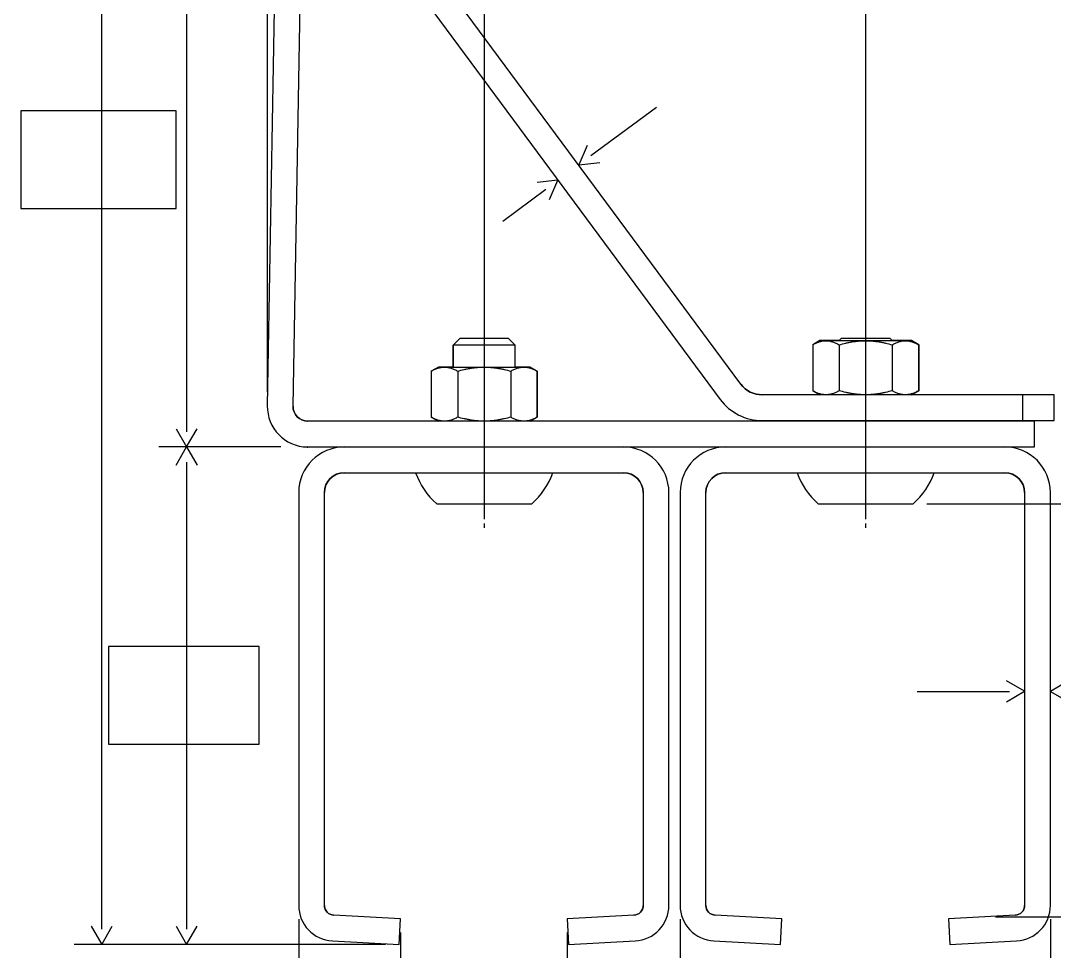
# Model space of a CAD drawing. Extents: x 36 to 576, y 36 to 756.
# Drawn here: x 134.6 to 379.4, y 306.4 to 526.8 of the extents above; entities that cross this region are included whole.
import ezdxf

# ---------------------------------------------------------------- set-up
doc = ezdxf.new("R2010")
doc.units = 0
doc.layers.add('51h-51hbc-double-box-rail-bracket_techdrawing', color=7, linetype='CONTINUOUS')

msp = doc.modelspace()

# ---------------------------------------------------------------- linework, layer by layer
at = {"layer": '51h-51hbc-double-box-rail-bracket_techdrawing', "color": 1}
for points in [[(193.013995, 438.887989), (193.013995, 683.583983)], [(244.374994, 632.471984), (244.374994, 408.73799)], [(334.708992, 629.200984), (334.708992, 408.74099)], [(199.110995, 435.525989), (202.352995, 621.566984), (202.388995, 623.447984), (196.295995, 623.556984), (193.010995, 435.633989)], [(196.295995, 623.556984), (193.010995, 435.634989)], [(199.110995, 435.525989), (202.352995, 621.566984), (202.388995, 623.447984)], [(153.766996, 619.968985), (153.766996, 311.636992)], [(173.866996, 619.968985), (173.866996, 429.439989)], [(305.176992, 440.734989), (209.941995, 569.433986)], [(305.176992, 440.734989), (209.942995, 569.434986)], [(205.043995, 565.809986), (300.278992, 437.109989)], [(205.043995, 565.809986), (300.278992, 437.110989)], [(285.141993, 506.263987), (269.638993, 494.791988)], [(248.767994, 479.348988), (258.970994, 486.897988)], [(310.205992, 432.102989), (327.382992, 432.102989), (327.382992, 431.950989), (255.229994, 431.950989), (256.930994, 432.927989), (256.930994, 443.802989), (255.229994, 444.779989), (251.698994, 444.779989), (251.698994, 449.960989), (250.135994, 451.523989), (238.609994, 451.523989), (237.046994, 449.960989), (237.046994, 444.779989), (233.522994, 444.779989), (231.822994, 443.802989), (231.822994, 432.927989), (233.522994, 431.950989), (202.561995, 431.950989)], [(238.609994, 451.523989), (237.046994, 449.960989)], [(250.135994, 451.523989), (238.609994, 451.523989)], [(250.135994, 451.523989), (251.698994, 449.960989)], [(345.558991, 438.202989), (347.266991, 439.179989), (347.266991, 450.054989), (345.558991, 451.031989), (340.963991, 451.031989), (340.471991, 451.523989), (328.945992, 451.523989), (328.460992, 451.031989), (323.859992, 451.031989), (322.158992, 450.054989), (322.158992, 439.179989), (323.859992, 438.202989), (310.205992, 438.202989)], [(323.858992, 451.031989), (322.158992, 450.054989)], [(323.858992, 451.031989), (345.557991, 451.031989)], [(328.945992, 451.523989), (328.460992, 451.031989)], [(340.471991, 451.523989), (328.945992, 451.523989)], [(340.471991, 451.523989), (340.963991, 451.031989)], [(345.558991, 451.031989), (347.266991, 450.054989)], [(237.046994, 444.779989), (237.046994, 449.960989)], [(251.698994, 449.960989), (237.046994, 449.960989)], [(251.698994, 444.779989), (251.698994, 449.960989)], [(322.158992, 450.054989), (322.158992, 439.179989)], [(328.431992, 450.054989), (328.431992, 439.179989)], [(340.985991, 450.054989), (340.985991, 439.179989)], [(347.266991, 450.054989), (347.266991, 439.179989)], [(233.522994, 444.779989), (231.822994, 443.802989)], [(231.822994, 443.802989), (231.822994, 432.927989)], [(233.522994, 444.779989), (255.229994, 444.779989)], [(238.095994, 443.802989), (238.095994, 432.927989)], [(250.649994, 443.802989), (250.649994, 432.927989)], [(255.229994, 444.779989), (256.929994, 443.802989)], [(256.929994, 443.802989), (256.929994, 432.927989)], [(379.384991, 438.202989), (310.205992, 438.202989)], [(322.158992, 439.179989), (323.858992, 438.202989)], [(324.893992, 438.224989), (324.697992, 438.246989)], [(367.663991, 425.851989), (374.696991, 425.851989), (374.696991, 431.950989), (342.034991, 431.950989), (342.034991, 432.102989), (379.384991, 432.102989), (379.384991, 438.202989), (345.558991, 438.202989)], [(344.718991, 438.246989), (344.524991, 438.224989)], [(347.266991, 439.179989), (345.558991, 438.202989)], [(371.960991, 432.102989), (371.960991, 438.202989)], [(379.384991, 432.102989), (379.384991, 438.202989)], [(202.561995, 431.951989), (202.626995, 431.951989)], [(233.523994, 431.950989), (202.627995, 431.950989)], [(231.822994, 432.927989), (233.522994, 431.950989)], [(256.929994, 432.927989), (255.229994, 431.950989)], [(310.205992, 432.102989), (379.384991, 432.102989)], [(327.382992, 431.950989), (327.382992, 432.102989)], [(342.034991, 431.950989), (342.034991, 432.102989)], [(374.696991, 431.950989), (342.035991, 431.950989)], [(374.696991, 425.851989), (374.696991, 431.951989)], [(192.098995, 425.852989), (167.354996, 425.852989)], [(196.194995, 425.852989), (167.354996, 425.852989)], [(202.452995, 425.850989), (202.626995, 425.850989)], [(202.453995, 425.851989), (211.222995, 425.851989)], [(202.627995, 425.851989), (374.696991, 425.851989)], [(277.334993, 425.851989), (301.559992, 425.851989)], [(173.866996, 422.264989), (173.866996, 311.637992)], [(211.222995, 419.75999), (228.139994, 419.75999)], [(211.222995, 419.75999), (277.333993, 419.75999)], [(260.605993, 419.75999), (277.334993, 419.75999)], [(301.558992, 419.75999), (367.662991, 419.75999)], [(301.559992, 419.75999), (318.475992, 419.75999)], [(350.941991, 419.75999), (367.663991, 419.75999)], [(200.434995, 415.07099), (200.434995, 317.303992)], [(200.434995, 415.07099), (200.434995, 317.303992)], [(206.534995, 317.303992), (206.534995, 415.07099)], [(206.534995, 317.303992), (206.534995, 415.07099)], [(282.022993, 415.07099), (282.022993, 317.303992)], [(282.023993, 415.07099), (282.023993, 317.303992)], [(288.115993, 317.303992), (288.115993, 415.07099)], [(288.115993, 317.303992), (288.115993, 415.07099)], [(290.770993, 415.07099), (290.770993, 317.303992)], [(290.770993, 415.07099), (290.770993, 317.303992)], [(296.870993, 317.303992), (296.870993, 415.07099)], [(296.870993, 317.303992), (296.870993, 415.07099)], [(372.351991, 415.07099), (372.351991, 317.303992)], [(372.351991, 415.07099), (372.351991, 317.303992)], [(378.451991, 317.303992), (378.451991, 415.07099)], [(378.451991, 317.303992), (378.451991, 415.07099)], [(233.132994, 412.41499), (255.613994, 412.41499)], [(233.132994, 412.41499), (255.613994, 412.41499)], [(323.468992, 412.41499), (345.949991, 412.41499)], [(323.468992, 412.41499), (345.949991, 412.41499)], [(349.203991, 412.41199), (426.337989, 412.41199)], [(244.374994, 407.73399), (244.374994, 406.73399)], [(334.708992, 407.73399), (334.708992, 406.73399)], [(346.891991, 367.979991), (368.766991, 367.979991)], [(200.437995, 314.050992), (200.437995, 275.736993)], [(208.437995, 308.881992), (224.225994, 308.049992), (224.543994, 314.141992), (208.755995, 314.966992)], [(224.543994, 314.141992), (208.755995, 314.966992)], [(224.225994, 308.049992), (224.543994, 314.141992)], [(279.801993, 314.966992), (264.006993, 314.141992), (264.324993, 308.049992), (280.119993, 308.881992)], [(279.801993, 314.966992), (264.006993, 314.141992)], [(264.006993, 314.141992), (264.324993, 308.049992)], [(290.772993, 314.050992), (290.772993, 275.736993)], [(298.773993, 308.881992), (314.561992, 308.049992), (314.879992, 314.141992), (299.091993, 314.966992)], [(314.879992, 314.141992), (299.091993, 314.966992)], [(314.561992, 308.049992), (314.879992, 314.141992)], [(370.130991, 314.966992), (354.342991, 314.141992), (354.660991, 308.049992), (370.448991, 308.881992)], [(370.130991, 314.966992), (354.342991, 314.141992)], [(354.342991, 314.141992), (354.660991, 308.049992)], [(365.493991, 314.551992), (426.336989, 314.551992)], [(378.450991, 314.050992), (378.450991, 275.736993)], [(224.545994, 310.882992), (224.545994, 275.736993)], [(224.545994, 310.882992), (224.545994, 256.657994)], [(264.007993, 310.882992), (264.007993, 256.657994)], [(208.437995, 308.881992), (224.225994, 308.049992)], [(264.324993, 308.049992), (280.119993, 308.881992)], [(298.773993, 308.881992), (314.561992, 308.049992)], [(354.660991, 308.049992), (370.448991, 308.881992)], [(220.970994, 308.051992), (147.254996, 308.051992)], [(220.970994, 308.051992), (167.355996, 308.051992)]]:
    msp.add_lwpolyline(points, dxfattribs=at)
at = {"layer": '51h-51hbc-double-box-rail-bracket_techdrawing', "color": 7}
for points in [[(199.110995, 435.525989), (202.352995, 621.566984), (202.388995, 623.447984), (196.295995, 623.556984), (193.010995, 435.633989)], [(305.176992, 440.734989), (209.942995, 569.434986)], [(205.043995, 565.809986), (300.278992, 437.109989)], [(268.750993, 497.218988), (266.762993, 492.646988), (271.716993, 493.210988)], [(259.858994, 484.470988), (261.846993, 489.042988), (256.892994, 488.478988)], [(310.205992, 432.102989), (327.382992, 432.102989), (327.382992, 431.950989), (255.229994, 431.950989), (256.930994, 432.927989), (256.930994, 443.802989), (255.229994, 444.779989), (251.698994, 444.779989), (251.698994, 449.960989), (250.135994, 451.523989), (238.609994, 451.523989), (237.046994, 449.960989), (237.046994, 444.779989), (233.522994, 444.779989), (231.822994, 443.802989), (231.822994, 432.927989), (233.522994, 431.950989), (202.561995, 431.950989)], [(345.558991, 438.202989), (347.266991, 439.179989), (347.266991, 450.054989), (345.558991, 451.031989), (340.963991, 451.031989), (340.471991, 451.523989), (328.945992, 451.523989), (328.460992, 451.031989), (323.859992, 451.031989), (322.158992, 450.054989), (322.158992, 439.179989), (323.859992, 438.202989), (310.205992, 438.202989)], [(367.663991, 425.851989), (374.696991, 425.851989), (374.696991, 431.950989), (342.034991, 431.950989), (342.034991, 432.102989), (379.384991, 432.102989), (379.384991, 438.202989), (371.961991, 438.202989)], [(171.387996, 430.169989), (173.880996, 425.851989), (176.373996, 430.169989)], [(171.387996, 421.534989), (173.880996, 425.852989), (176.373996, 421.534989)], [(202.453995, 425.851989), (211.222995, 425.851989)], [(277.334993, 425.851989), (301.559992, 425.851989)], [(211.222995, 419.75999), (228.139994, 419.75999)], [(260.605993, 419.75999), (277.334993, 419.75999)], [(301.559992, 419.75999), (318.475992, 419.75999)], [(350.941991, 419.75999), (367.663991, 419.75999)], [(200.434995, 415.07099), (200.434995, 317.303992)], [(206.534995, 317.303992), (206.534995, 415.07099)], [(282.023993, 415.07099), (282.023993, 317.303992)], [(288.115993, 317.303992), (288.115993, 415.07099)], [(290.770993, 415.07099), (290.770993, 317.303992)], [(296.870993, 317.303992), (296.870993, 415.07099)], [(372.351991, 415.07099), (372.351991, 317.303992)], [(378.451991, 317.303992), (378.451991, 415.07099)], [(233.132994, 412.41499), (255.613994, 412.41499)], [(323.468992, 412.41499), (345.949991, 412.41499)], [(368.037991, 365.500991), (372.355991, 367.993991), (368.037991, 370.486991)], [(382.76799, 370.458991), (378.449991, 367.965991), (382.76799, 365.472991)], [(208.437995, 308.881992), (224.225994, 308.049992), (224.543994, 314.141992), (208.755995, 314.966992)], [(279.801993, 314.966992), (264.006993, 314.141992), (264.324993, 308.049992), (280.119993, 308.881992)], [(298.773993, 308.881992), (314.561992, 308.049992), (314.879992, 314.141992), (299.091993, 314.966992)], [(370.130991, 314.966992), (354.342991, 314.141992), (354.660991, 308.049992), (370.448991, 308.881992)], [(151.287996, 312.366992), (153.780996, 308.048992), (156.273996, 312.366992)], [(171.387996, 312.366992), (173.880996, 308.048992), (176.373996, 312.366992)]]:
    msp.add_lwpolyline(points, dxfattribs=at)
for points in [[(134.599997, 482.345988), (171.439996, 482.345988), (171.439996, 505.439987), (134.599997, 505.439987)], [(155.399996, 355.499991), (191.039995, 355.499991), (191.039995, 378.593991), (155.399996, 378.593991)]]:
    msp.add_lwpolyline(points, close=True, dxfattribs=at)
at = {"layer": '51h-51hbc-double-box-rail-bracket_techdrawing', "color": 1}
for points in [[(322.541992, 450.264989), (322.665992, 450.329989), (322.795992, 450.394989), (322.925992, 450.452989)], [(322.925992, 450.452989), (323.055992, 450.510989), (323.185992, 450.568989), (323.316992, 450.618989)], [(323.316992, 450.618989), (323.446992, 450.669989), (323.576992, 450.720989), (323.706992, 450.763989)], [(323.706992, 450.763989), (323.837992, 450.799989), (323.967992, 450.843989), (324.104992, 450.872989)], [(324.104992, 450.872989), (324.235992, 450.908989), (324.365992, 450.937989), (324.495992, 450.958989)], [(324.495992, 450.958989), (324.560992, 450.966989), (324.633992, 450.973989), (324.698992, 450.987989)], [(324.698992, 450.987989), (324.763992, 450.995989), (324.828992, 451.002989), (324.893992, 451.009989)], [(324.893992, 451.009989), (325.031992, 451.016989), (325.161992, 451.024989), (325.291992, 451.024989)], [(325.291992, 451.024989), (325.428992, 451.024989), (325.559992, 451.016989), (325.689992, 451.009989)], [(325.689992, 451.009989), (325.761992, 451.002989), (325.826992, 450.995989), (325.892992, 450.987989)], [(325.892992, 450.987989), (325.957992, 450.973989), (326.022992, 450.966989), (326.087992, 450.958989)], [(326.087992, 450.958989), (326.224992, 450.937989), (326.355992, 450.908989), (326.485992, 450.872989)], [(326.485992, 450.872989), (326.615992, 450.843989), (326.753992, 450.799989), (326.883992, 450.763989)], [(326.883992, 450.763989), (327.013992, 450.720989), (327.143992, 450.669989), (327.274992, 450.618989)], [(327.274992, 450.618989), (327.404992, 450.568989), (327.534992, 450.510989), (327.664992, 450.452989)], [(327.664992, 450.452989), (327.795992, 450.394989), (327.918992, 450.329989), (328.048992, 450.264989)], [(328.431992, 450.054989), (328.945992, 450.199989), (329.458992, 450.336989), (329.972992, 450.452989)], [(329.972992, 450.452989), (330.233992, 450.510989), (330.493992, 450.568989), (330.754992, 450.618989)], [(330.754992, 450.618989), (331.014992, 450.669989), (331.275992, 450.720989), (331.535992, 450.763989)], [(331.535992, 450.763989), (331.796992, 450.807989), (332.063992, 450.843989), (332.324992, 450.872989)], [(332.324992, 450.872989), (332.591992, 450.908989), (332.852992, 450.937989), (333.120992, 450.958989)], [(333.120992, 450.958989), (333.250992, 450.966989), (333.380992, 450.973989), (333.510992, 450.987989)], [(333.510992, 450.987989), (333.648992, 450.995989), (333.778992, 451.002989), (333.908992, 451.009989)], [(333.908992, 451.009989), (334.176992, 451.016989), (334.444992, 451.024989), (334.711992, 451.024989)], [(334.711992, 451.024989), (334.972992, 451.024989), (335.240992, 451.016989), (335.507992, 451.009989)], [(335.507992, 451.009989), (335.638992, 451.002989), (335.768992, 450.995989), (335.905992, 450.987989)], [(335.905992, 450.987989), (336.036992, 450.973989), (336.166992, 450.966989), (336.296992, 450.958989)], [(336.296992, 450.958989), (336.564992, 450.937989), (336.831992, 450.908989), (337.092992, 450.872989)], [(337.092992, 450.872989), (337.352992, 450.843989), (337.620992, 450.807989), (337.881992, 450.763989)], [(337.881992, 450.763989), (338.141992, 450.720989), (338.402992, 450.669989), (338.662992, 450.618989)], [(338.662992, 450.618989), (338.923992, 450.568989), (339.183992, 450.510989), (339.444992, 450.452989)], [(339.444992, 450.452989), (339.957992, 450.336989), (340.478991, 450.199989), (340.985991, 450.054989)], [(341.368991, 450.264989), (341.499991, 450.329989), (341.629991, 450.394989), (341.759991, 450.452989)], [(341.759991, 450.452989), (341.882991, 450.510989), (342.012991, 450.568989), (342.143991, 450.618989)], [(342.143991, 450.618989), (342.273991, 450.669989), (342.403991, 450.720989), (342.541991, 450.763989)], [(342.541991, 450.763989), (342.671991, 450.799989), (342.801991, 450.843989), (342.931991, 450.872989)], [(342.931991, 450.872989), (343.062991, 450.908989), (343.192991, 450.937989), (343.329991, 450.958989)], [(343.329991, 450.958989), (343.394991, 450.966989), (343.460991, 450.973989), (343.525991, 450.987989)], [(343.525991, 450.987989), (343.590991, 450.995989), (343.662991, 451.002989), (343.727991, 451.009989)], [(343.727991, 451.009989), (343.857991, 451.016989), (343.988991, 451.024989), (344.125991, 451.024989)], [(344.125991, 451.024989), (344.255991, 451.024989), (344.393991, 451.016989), (344.523991, 451.009989)], [(344.523991, 451.009989), (344.588991, 451.002989), (344.653991, 450.995989), (344.719991, 450.987989)], [(344.719991, 450.987989), (344.784991, 450.973989), (344.856991, 450.966989), (344.921991, 450.958989)], [(344.921991, 450.958989), (345.051991, 450.937989), (345.182991, 450.908989), (345.319991, 450.872989)], [(345.319991, 450.872989), (345.449991, 450.843989), (345.580991, 450.799989), (345.710991, 450.763989)], [(345.710991, 450.763989), (345.840991, 450.720989), (345.970991, 450.669989), (346.101991, 450.618989)], [(346.101991, 450.618989), (346.231991, 450.568989), (346.361991, 450.510989), (346.491991, 450.452989)], [(346.491991, 450.452989), (346.622991, 450.394989), (346.752991, 450.329989), (346.875991, 450.264989)], [(322.158992, 450.054989), (322.281992, 450.126989), (322.411992, 450.199989), (322.541992, 450.264989)], [(328.048992, 450.264989), (328.178992, 450.199989), (328.308992, 450.126989), (328.431992, 450.054989)], [(340.985991, 450.054989), (341.115991, 450.126989), (341.238991, 450.199989), (341.368991, 450.264989)], [(346.875991, 450.264989), (347.005991, 450.199989), (347.135991, 450.126989), (347.265991, 450.054989)], [(231.822994, 443.802989), (231.945994, 443.874989), (232.075994, 443.947989), (232.205994, 444.012989)], [(232.205994, 444.012989), (232.328994, 444.077989), (232.459994, 444.142989), (232.589994, 444.200989)], [(232.589994, 444.200989), (232.719994, 444.258989), (232.849994, 444.316989), (232.980994, 444.366989)], [(232.980994, 444.366989), (233.110994, 444.417989), (233.240994, 444.468989), (233.370994, 444.511989)], [(233.370994, 444.511989), (233.501994, 444.547989), (233.631994, 444.591989), (233.768994, 444.620989)], [(233.768994, 444.620989), (233.899994, 444.656989), (234.029994, 444.685989), (234.166994, 444.706989)], [(234.166994, 444.706989), (234.231994, 444.714989), (234.297994, 444.721989), (234.362994, 444.735989)], [(234.362994, 444.735989), (234.427994, 444.743989), (234.492994, 444.750989), (234.557994, 444.757989)], [(234.557994, 444.757989), (234.695994, 444.764989), (234.825994, 444.772989), (234.955994, 444.772989)], [(234.955994, 444.772989), (235.092994, 444.772989), (235.223994, 444.764989), (235.360994, 444.757989)], [(235.360994, 444.757989), (235.425994, 444.750989), (235.490994, 444.743989), (235.556994, 444.735989)], [(235.556994, 444.735989), (235.621994, 444.721989), (235.686994, 444.714989), (235.751994, 444.706989)], [(235.751994, 444.706989), (235.888994, 444.685989), (236.019994, 444.656989), (236.149994, 444.620989)], [(236.149994, 444.620989), (236.286994, 444.591989), (236.417994, 444.547989), (236.547994, 444.511989)], [(236.547994, 444.511989), (236.677994, 444.468989), (236.807994, 444.417989), (236.938994, 444.366989)], [(236.938994, 444.366989), (237.068994, 444.316989), (237.198994, 444.258989), (237.328994, 444.200989)], [(237.328994, 444.200989), (237.459994, 444.142989), (237.589994, 444.077989), (237.712994, 444.012989)], [(237.712994, 444.012989), (237.842994, 443.947989), (237.972994, 443.874989), (238.095994, 443.802989)], [(238.095994, 443.802989), (238.609994, 443.947989), (239.122994, 444.084989), (239.636994, 444.200989)], [(239.636994, 444.200989), (239.897994, 444.258989), (240.157994, 444.316989), (240.418994, 444.366989)], [(240.418994, 444.366989), (240.678994, 444.417989), (240.939994, 444.468989), (241.199994, 444.511989)], [(241.199994, 444.511989), (241.467994, 444.555989), (241.727994, 444.591989), (241.988994, 444.620989)], [(241.988994, 444.620989), (242.255994, 444.656989), (242.516994, 444.685989), (242.784994, 444.706989)], [(242.784994, 444.706989), (242.914994, 444.714989), (243.044994, 444.721989), (243.182994, 444.735989)], [(243.182994, 444.735989), (243.312994, 444.743989), (243.442994, 444.750989), (243.580994, 444.757989)], [(243.580994, 444.757989), (243.840994, 444.764989), (244.108994, 444.772989), (244.375994, 444.772989)], [(244.375994, 444.772989), (244.636994, 444.772989), (244.904994, 444.764989), (245.171994, 444.757989)], [(245.171994, 444.757989), (245.302994, 444.750989), (245.432994, 444.743989), (245.569994, 444.735989)], [(245.569994, 444.735989), (245.700994, 444.721989), (245.830994, 444.714989), (245.967994, 444.706989)], [(245.967994, 444.706989), (246.228994, 444.685989), (246.495994, 444.656989), (246.756994, 444.620989)], [(246.756994, 444.620989), (247.024994, 444.591989), (247.284994, 444.555989), (247.545994, 444.511989)], [(247.545994, 444.511989), (247.805994, 444.468989), (248.073994, 444.417989), (248.333994, 444.366989)], [(248.333994, 444.366989), (248.594994, 444.316989), (248.847994, 444.258989), (249.108994, 444.200989)], [(249.108994, 444.200989), (249.628994, 444.084989), (250.142994, 443.947989), (250.649994, 443.802989)], [(250.649994, 443.802989), (250.779994, 443.874989), (250.902994, 443.947989), (251.032994, 444.012989)], [(251.032994, 444.012989), (251.163994, 444.077989), (251.293994, 444.142989), (251.423994, 444.200989)], [(251.423994, 444.200989), (251.546994, 444.258989), (251.676994, 444.316989), (251.814994, 444.366989)], [(251.814994, 444.366989), (251.937994, 444.417989), (252.067994, 444.468989), (252.205994, 444.511989)], [(252.205994, 444.511989), (252.335994, 444.547989), (252.465994, 444.591989), (252.595994, 444.620989)], [(252.595994, 444.620989), (252.726994, 444.656989), (252.863994, 444.685989), (252.993994, 444.706989)], [(252.993994, 444.706989), (253.058994, 444.714989), (253.124994, 444.721989), (253.189994, 444.735989)], [(253.189994, 444.735989), (253.261994, 444.743989), (253.326994, 444.750989), (253.391994, 444.757989)], [(253.391994, 444.757989), (253.522994, 444.764989), (253.659994, 444.772989), (253.789994, 444.772989)], [(253.789994, 444.772989), (253.919994, 444.772989), (254.057994, 444.764989), (254.187994, 444.757989)], [(254.187994, 444.757989), (254.252994, 444.750989), (254.317994, 444.743989), (254.390994, 444.735989)], [(254.390994, 444.735989), (254.455994, 444.721989), (254.520994, 444.714989), (254.585994, 444.706989)], [(254.585994, 444.706989), (254.715994, 444.685989), (254.853994, 444.656989), (254.983994, 444.620989)], [(254.983994, 444.620989), (255.113994, 444.591989), (255.244994, 444.547989), (255.374994, 444.511989)], [(255.374994, 444.511989), (255.504994, 444.468989), (255.642994, 444.417989), (255.765994, 444.366989)], [(255.765994, 444.366989), (255.902994, 444.316989), (256.025994, 444.258989), (256.155994, 444.200989)], [(256.155994, 444.200989), (256.286994, 444.142989), (256.416994, 444.077989), (256.546994, 444.012989)], [(256.546994, 444.012989), (256.676994, 443.947989), (256.799994, 443.874989), (256.929994, 443.802989)], [(310.205992, 438.202989), (308.222992, 438.202989), (306.356992, 439.135989), (305.176992, 440.734989)], [(305.176992, 440.734989), (306.355992, 439.135989), (308.222992, 438.202989), (310.205992, 438.202989)], [(322.541992, 438.969989), (322.411992, 439.034989), (322.281992, 439.107989), (322.158992, 439.179989)], [(322.925992, 438.781989), (322.794992, 438.839989), (322.664992, 438.904989), (322.541992, 438.969989)], [(323.315992, 438.615989), (323.185992, 438.665989), (323.055992, 438.723989), (322.925992, 438.781989)], [(323.706992, 438.470989), (323.576992, 438.513989), (323.446992, 438.564989), (323.315992, 438.615989)], [(324.104992, 438.361989), (323.967992, 438.390989), (323.836992, 438.426989), (323.706992, 438.470989)], [(324.495992, 438.275989), (324.365992, 438.296989), (324.234992, 438.325989), (324.104992, 438.361989)], [(324.697992, 438.246989), (324.632992, 438.253989), (324.560992, 438.267989), (324.495992, 438.275989)], [(325.291992, 438.209989), (325.161992, 438.209989), (325.030992, 438.217989), (324.893992, 438.224989)], [(325.689992, 438.224989), (325.558992, 438.217989), (325.428992, 438.209989), (325.291992, 438.209989)], [(325.891992, 438.246989), (325.826992, 438.238989), (325.761992, 438.231989), (325.689992, 438.224989)], [(326.087992, 438.275989), (326.022992, 438.267989), (325.956992, 438.253989), (325.891992, 438.246989)], [(326.485992, 438.361989), (326.354992, 438.325989), (326.224992, 438.296989), (326.087992, 438.275989)], [(326.883992, 438.470989), (326.752992, 438.426989), (326.615992, 438.390989), (326.485992, 438.361989)], [(327.273992, 438.615989), (327.143992, 438.564989), (327.013992, 438.513989), (326.883992, 438.470989)], [(327.664992, 438.781989), (327.534992, 438.723989), (327.404992, 438.665989), (327.273992, 438.615989)], [(328.047992, 438.969989), (327.917992, 438.904989), (327.794992, 438.839989), (327.664992, 438.781989)], [(328.431992, 439.179989), (328.308992, 439.107989), (328.178992, 439.034989), (328.047992, 438.969989)], [(329.972992, 438.781989), (329.459992, 438.897989), (328.945992, 439.034989), (328.431992, 439.179989)], [(330.754992, 438.615989), (330.493992, 438.665989), (330.233992, 438.723989), (329.972992, 438.781989)], [(331.535992, 438.470989), (331.275992, 438.513989), (331.014992, 438.564989), (330.754992, 438.615989)], [(332.324992, 438.361989), (332.064992, 438.390989), (331.796992, 438.426989), (331.535992, 438.470989)], [(333.120992, 438.275989), (332.852992, 438.296989), (332.592992, 438.325989), (332.324992, 438.361989)], [(333.511992, 438.246989), (333.380992, 438.253989), (333.250992, 438.267989), (333.120992, 438.275989)], [(333.909992, 438.224989), (333.778992, 438.231989), (333.648992, 438.238989), (333.511992, 438.246989)], [(334.712992, 438.209989), (334.444992, 438.209989), (334.176992, 438.217989), (333.909992, 438.224989)], [(335.508992, 438.224989), (335.240992, 438.217989), (334.972992, 438.209989), (334.712992, 438.209989)], [(335.906992, 438.246989), (335.768992, 438.238989), (335.638992, 438.231989), (335.508992, 438.224989)], [(336.296992, 438.275989), (336.166992, 438.267989), (336.036992, 438.253989), (335.906992, 438.246989)], [(337.092992, 438.361989), (336.832992, 438.325989), (336.564992, 438.296989), (336.296992, 438.275989)], [(337.881992, 438.470989), (337.620992, 438.426989), (337.353992, 438.390989), (337.092992, 438.361989)], [(338.662992, 438.615989), (338.402992, 438.564989), (338.141992, 438.513989), (337.881992, 438.470989)], [(339.444992, 438.781989), (339.183992, 438.723989), (338.923992, 438.665989), (338.662992, 438.615989)], [(340.985991, 439.179989), (340.478991, 439.034989), (339.958992, 438.897989), (339.444992, 438.781989)], [(341.369991, 438.969989), (341.239991, 439.034989), (341.115991, 439.107989), (340.985991, 439.179989)], [(341.759991, 438.781989), (341.628991, 438.839989), (341.498991, 438.904989), (341.369991, 438.969989)], [(342.142991, 438.615989), (342.012991, 438.665989), (341.882991, 438.723989), (341.759991, 438.781989)], [(342.541991, 438.470989), (342.403991, 438.513989), (342.272991, 438.564989), (342.142991, 438.615989)], [(342.931991, 438.361989), (342.801991, 438.390989), (342.671991, 438.426989), (342.541991, 438.470989)], [(343.330991, 438.275989), (343.192991, 438.296989), (343.062991, 438.325989), (342.931991, 438.361989)], [(343.524991, 438.246989), (343.459991, 438.253989), (343.395991, 438.267989), (343.330991, 438.275989)], [(343.727991, 438.224989), (343.662991, 438.231989), (343.589991, 438.238989), (343.524991, 438.246989)], [(344.125991, 438.209989), (343.987991, 438.209989), (343.857991, 438.217989), (343.727991, 438.224989)], [(344.524991, 438.224989), (344.392991, 438.217989), (344.256991, 438.209989), (344.125991, 438.209989)], [(344.921991, 438.275989), (344.856991, 438.267989), (344.783991, 438.253989), (344.718991, 438.246989)], [(345.319991, 438.361989), (345.181991, 438.325989), (345.051991, 438.296989), (344.921991, 438.275989)], [(345.709991, 438.470989), (345.580991, 438.426989), (345.450991, 438.390989), (345.319991, 438.361989)], [(346.101991, 438.615989), (345.970991, 438.564989), (345.840991, 438.513989), (345.709991, 438.470989)], [(346.491991, 438.781989), (346.361991, 438.723989), (346.231991, 438.665989), (346.101991, 438.615989)], [(346.874991, 438.969989), (346.752991, 438.904989), (346.621991, 438.839989), (346.491991, 438.781989)], [(347.266991, 439.179989), (347.136991, 439.107989), (347.006991, 439.034989), (346.874991, 438.969989)], [(300.278992, 437.109989), (302.608992, 433.962989), (306.291992, 432.102989), (310.205992, 432.102989)], [(300.278992, 437.109989), (302.608992, 433.962989), (306.291992, 432.102989), (310.205992, 432.102989)], [(193.010995, 435.633989), (192.923995, 430.322989), (197.149995, 425.945989), (202.452995, 425.850989)], [(193.010995, 435.633989), (192.924995, 430.322989), (197.149995, 425.945989), (202.453995, 425.851989)], [(202.561995, 431.950989), (200.622995, 431.979989), (199.074995, 433.586989), (199.110995, 435.525989)], [(199.110995, 435.525989), (199.074995, 433.586989), (200.622995, 431.980989), (202.561995, 431.951989)], [(232.205994, 432.718989), (232.075994, 432.783989), (231.945994, 432.855989), (231.822994, 432.928989)], [(232.589994, 432.530989), (232.459994, 432.587989), (232.328994, 432.653989), (232.205994, 432.718989)], [(232.980994, 432.363989), (232.849994, 432.414989), (232.719994, 432.472989), (232.589994, 432.530989)], [(233.370994, 432.218989), (233.240994, 432.262989), (233.110994, 432.313989), (232.980994, 432.363989)], [(233.768994, 432.110989), (233.631994, 432.139989), (233.501994, 432.175989), (233.370994, 432.218989)], [(342.035991, 431.950989), (305.864992, 431.950989), (269.694993, 431.950989), (233.523994, 431.950989)], [(234.166994, 432.023989), (234.029994, 432.045989), (233.899994, 432.074989), (233.768994, 432.110989)], [(234.362994, 431.994989), (234.297994, 432.001989), (234.231994, 432.016989), (234.166994, 432.023989)], [(234.557994, 431.972989), (234.492994, 431.980989), (234.427994, 431.987989), (234.362994, 431.994989)], [(234.955994, 431.958989), (234.825994, 431.958989), (234.695994, 431.965989), (234.557994, 431.972989)], [(235.374994, 431.979989), (235.237994, 431.965989), (235.107994, 431.957989), (234.976994, 431.957989)], [(235.570994, 432.001989), (235.505994, 431.986989), (235.440994, 431.979989), (235.374994, 431.979989)], [(235.765994, 432.030989), (235.700994, 432.015989), (235.635994, 432.008989), (235.570994, 432.001989)], [(236.163994, 432.109989), (236.033994, 432.080989), (235.903994, 432.051989), (235.765994, 432.030989)], [(236.554994, 432.225989), (236.424994, 432.182989), (236.293994, 432.146989), (236.163994, 432.109989)], [(237.328994, 432.529989), (237.075994, 432.413989), (236.822994, 432.312989), (236.554994, 432.225989)], [(237.712994, 432.717989), (237.589994, 432.652989), (237.458994, 432.587989), (237.328994, 432.529989)], [(238.095994, 432.927989), (237.972994, 432.855989), (237.842994, 432.790989), (237.712994, 432.717989)], [(239.636994, 432.529989), (239.123994, 432.645989), (238.609994, 432.782989), (238.095994, 432.927989)], [(240.418994, 432.363989), (240.157994, 432.413989), (239.897994, 432.471989), (239.636994, 432.529989)], [(241.199994, 432.218989), (240.939994, 432.261989), (240.678994, 432.312989), (240.418994, 432.363989)], [(241.988994, 432.109989), (241.728994, 432.138989), (241.467994, 432.175989), (241.199994, 432.218989)], [(242.784994, 432.023989), (242.516994, 432.044989), (242.256994, 432.073989), (241.988994, 432.109989)], [(243.182994, 431.994989), (243.044994, 432.001989), (242.914994, 432.015989), (242.784994, 432.023989)], [(243.580994, 431.972989), (243.442994, 431.979989), (243.312994, 431.986989), (243.182994, 431.994989)], [(244.376994, 431.957989), (244.108994, 431.957989), (243.840994, 431.965989), (243.580994, 431.972989)], [(245.172994, 431.972989), (244.904994, 431.965989), (244.636994, 431.957989), (244.376994, 431.957989)], [(245.570994, 431.994989), (245.432994, 431.986989), (245.302994, 431.979989), (245.172994, 431.972989)], [(245.968994, 432.023989), (245.830994, 432.015989), (245.700994, 432.001989), (245.570994, 431.994989)], [(246.756994, 432.109989), (246.496994, 432.073989), (246.228994, 432.044989), (245.968994, 432.023989)], [(247.545994, 432.218989), (247.284994, 432.175989), (247.024994, 432.138989), (246.756994, 432.109989)], [(248.334994, 432.363989), (248.073994, 432.312989), (247.805994, 432.261989), (247.545994, 432.218989)], [(249.108994, 432.529989), (248.847994, 432.471989), (248.594994, 432.413989), (248.334994, 432.363989)], [(250.649994, 432.927989), (250.143994, 432.782989), (249.629994, 432.645989), (249.108994, 432.529989)], [(251.032994, 432.717989), (250.902994, 432.782989), (250.779994, 432.855989), (250.649994, 432.927989)], [(251.423994, 432.529989), (251.292994, 432.587989), (251.162994, 432.652989), (251.032994, 432.717989)], [(251.813994, 432.363989), (251.676994, 432.413989), (251.546994, 432.471989), (251.423994, 432.529989)], [(252.204994, 432.218989), (252.067994, 432.261989), (251.936994, 432.312989), (251.813994, 432.363989)], [(252.595994, 432.109989), (252.465994, 432.138989), (252.334994, 432.175989), (252.204994, 432.218989)], [(252.993994, 432.023989), (252.863994, 432.044989), (252.725994, 432.073989), (252.595994, 432.109989)], [(253.188994, 431.994989), (253.123994, 432.001989), (253.058994, 432.015989), (252.993994, 432.023989)], [(253.391994, 431.972989), (253.326994, 431.979989), (253.261994, 431.986989), (253.188994, 431.994989)], [(253.789994, 431.957989), (253.659994, 431.957989), (253.521994, 431.965989), (253.391994, 431.972989)], [(254.187994, 431.972989), (254.056994, 431.965989), (253.919994, 431.957989), (253.789994, 431.957989)], [(254.389994, 431.994989), (254.317994, 431.986989), (254.252994, 431.979989), (254.187994, 431.972989)], [(254.585994, 432.023989), (254.520994, 432.015989), (254.454994, 432.001989), (254.389994, 431.994989)], [(254.983994, 432.109989), (254.852994, 432.073989), (254.715994, 432.044989), (254.585994, 432.023989)], [(255.373994, 432.218989), (255.243994, 432.175989), (255.113994, 432.138989), (254.983994, 432.109989)], [(255.764994, 432.363989), (255.641994, 432.312989), (255.504994, 432.261989), (255.373994, 432.218989)], [(256.155994, 432.529989), (256.025994, 432.471989), (255.902994, 432.413989), (255.764994, 432.363989)], [(256.546994, 432.717989), (256.415994, 432.652989), (256.285994, 432.587989), (256.155994, 432.529989)], [(256.929994, 432.927989), (256.799994, 432.855989), (256.676994, 432.782989), (256.546994, 432.717989)], [(211.222995, 425.851989), (205.268995, 425.851989), (200.434995, 421.025989), (200.434995, 415.07099)], [(211.222995, 425.851989), (205.267995, 425.851989), (200.434995, 421.025989), (200.434995, 415.07099)], [(288.115993, 415.07099), (288.115993, 421.025989), (283.289993, 425.851989), (277.334993, 425.851989)], [(288.115993, 415.07099), (288.115993, 421.025989), (283.289993, 425.851989), (277.334993, 425.851989)], [(301.559992, 425.851989), (295.604993, 425.851989), (290.770993, 421.025989), (290.770993, 415.07099)], [(301.558992, 425.851989), (295.603993, 425.851989), (290.770993, 421.025989), (290.770993, 415.07099)], [(378.451991, 415.07099), (378.451991, 421.025989), (373.625991, 425.851989), (367.663991, 425.851989)], [(378.451991, 415.07099), (378.451991, 421.025989), (373.625991, 425.851989), (367.663991, 425.851989)], [(211.222995, 419.75999), (208.632995, 419.75999), (206.533995, 417.66199), (206.533995, 415.07099)], [(206.534995, 415.07099), (206.534995, 417.66099), (208.632995, 419.75999), (211.222995, 419.75999)], [(228.139994, 419.75999), (229.130994, 416.91599), (230.852994, 414.38399), (233.132994, 412.41499)], [(228.139994, 419.75999), (229.130994, 416.91599), (230.852994, 414.38399), (233.132994, 412.41599)], [(255.613994, 412.41499), (257.892994, 414.38399), (259.614994, 416.91599), (260.605993, 419.75999)], [(255.613994, 412.41499), (257.892994, 414.38299), (259.614994, 416.91599), (260.606993, 419.75899)], [(282.022993, 415.07099), (282.022993, 417.66099), (279.924993, 419.75999), (277.333993, 419.75999)], [(277.334993, 419.75999), (279.924993, 419.75999), (282.023993, 417.66099), (282.023993, 415.07099)], [(301.558992, 419.75999), (298.968993, 419.75999), (296.869993, 417.66199), (296.869993, 415.07099)], [(296.870993, 415.07099), (296.870993, 417.66099), (298.968993, 419.75999), (301.559992, 419.75999)], [(318.475992, 419.75999), (319.467992, 416.91599), (321.189992, 414.38399), (323.468992, 412.41499)], [(318.475992, 419.75999), (319.466992, 416.91599), (321.188992, 414.38399), (323.468992, 412.41599)], [(345.949991, 412.41499), (348.228991, 414.38399), (349.950991, 416.91599), (350.941991, 419.75999)], [(345.949991, 412.41499), (348.228991, 414.38299), (349.950991, 416.91599), (350.942991, 419.75899)], [(372.351991, 415.07099), (372.351991, 417.66099), (370.253991, 419.75999), (367.662991, 419.75999)], [(367.663991, 419.75999), (370.253991, 419.75999), (372.351991, 417.66099), (372.351991, 415.07099)], [(200.434995, 317.303992), (200.434995, 312.817992), (203.951995, 309.112992), (208.437995, 308.881992)], [(200.434995, 317.303992), (200.434995, 312.817992), (203.950995, 309.112992), (208.437995, 308.881992)], [(208.755995, 314.966992), (207.511995, 315.031992), (206.534995, 316.058992), (206.534995, 317.303992)], [(206.534995, 317.303992), (206.534995, 316.058992), (207.511995, 315.031992), (208.755995, 314.966992)], [(282.023993, 317.303992), (282.023993, 316.058992), (281.046993, 315.031992), (279.801993, 314.966992)], [(279.801993, 314.966992), (281.046993, 315.031992), (282.022993, 316.059992), (282.022993, 317.303992)], [(280.119993, 308.881992), (284.598993, 309.112992), (288.115993, 312.817992), (288.115993, 317.303992)], [(280.119993, 308.881992), (284.598993, 309.113992), (288.114993, 312.817992), (288.114993, 317.303992)], [(290.770993, 317.303992), (290.770993, 312.817992), (294.287993, 309.112992), (298.773993, 308.881992)], [(290.770993, 317.303992), (290.770993, 312.817992), (294.286993, 309.112992), (298.773993, 308.881992)], [(299.091993, 314.966992), (297.847993, 315.031992), (296.870993, 316.058992), (296.870993, 317.303992)], [(296.870993, 317.303992), (296.870993, 316.058992), (297.847993, 315.031992), (299.091993, 314.966992)], [(372.351991, 317.303992), (372.351991, 316.058992), (371.382991, 315.031992), (370.130991, 314.966992)], [(370.130991, 314.966992), (371.382991, 315.031992), (372.351991, 316.059992), (372.351991, 317.303992)], [(370.448991, 308.881992), (374.934991, 309.112992), (378.451991, 312.817992), (378.451991, 317.303992)], [(370.448991, 308.881992), (374.934991, 309.113992), (378.451991, 312.817992), (378.451991, 317.303992)]]:
    msp.add_open_spline(points, degree=3, dxfattribs=at)
at = {"layer": '51h-51hbc-double-box-rail-bracket_techdrawing', "color": 7}
for points in [[(310.205992, 438.202989), (308.222992, 438.202989), (306.356992, 439.135989), (305.176992, 440.734989)], [(300.278992, 437.109989), (302.608992, 433.962989), (306.291992, 432.102989), (310.205992, 432.102989)], [(193.010995, 435.633989), (192.924995, 430.322989), (197.149995, 425.945989), (202.453995, 425.851989)], [(202.561995, 431.950989), (200.622995, 431.979989), (199.074995, 433.586989), (199.110995, 435.525989)], [(211.222995, 425.851989), (205.268995, 425.851989), (200.434995, 421.025989), (200.434995, 415.07099)], [(288.115993, 415.07099), (288.115993, 421.025989), (283.289993, 425.851989), (277.334993, 425.851989)], [(301.559992, 425.851989), (295.604993, 425.851989), (290.770993, 421.025989), (290.770993, 415.07099)], [(378.451991, 415.07099), (378.451991, 421.025989), (373.625991, 425.851989), (367.663991, 425.851989)], [(206.534995, 415.07099), (206.534995, 417.66099), (208.632995, 419.75999), (211.222995, 419.75999)], [(228.139994, 419.75999), (229.130994, 416.91599), (230.852994, 414.38399), (233.132994, 412.41499)], [(255.613994, 412.41499), (257.892994, 414.38399), (259.614994, 416.91599), (260.605993, 419.75999)], [(277.334993, 419.75999), (279.924993, 419.75999), (282.023993, 417.66099), (282.023993, 415.07099)], [(296.870993, 415.07099), (296.870993, 417.66099), (298.968993, 419.75999), (301.559992, 419.75999)], [(318.475992, 419.75999), (319.467992, 416.91599), (321.189992, 414.38399), (323.468992, 412.41499)], [(345.949991, 412.41499), (348.228991, 414.38399), (349.950991, 416.91599), (350.941991, 419.75999)], [(367.663991, 419.75999), (370.253991, 419.75999), (372.351991, 417.66099), (372.351991, 415.07099)], [(200.434995, 317.303992), (200.434995, 312.817992), (203.951995, 309.112992), (208.437995, 308.881992)], [(208.755995, 314.966992), (207.511995, 315.031992), (206.534995, 316.058992), (206.534995, 317.303992)], [(282.023993, 317.303992), (282.023993, 316.058992), (281.046993, 315.031992), (279.801993, 314.966992)], [(280.119993, 308.881992), (284.598993, 309.112992), (288.115993, 312.817992), (288.115993, 317.303992)], [(290.770993, 317.303992), (290.770993, 312.817992), (294.287993, 309.112992), (298.773993, 308.881992)], [(299.091993, 314.966992), (297.847993, 315.031992), (296.870993, 316.058992), (296.870993, 317.303992)], [(372.351991, 317.303992), (372.351991, 316.058992), (371.382991, 315.031992), (370.130991, 314.966992)], [(370.448991, 308.881992), (374.934991, 309.112992), (378.451991, 312.817992), (378.451991, 317.303992)]]:
    msp.add_open_spline(points, degree=3, dxfattribs=at)

doc.saveas('drawing.dxf')
